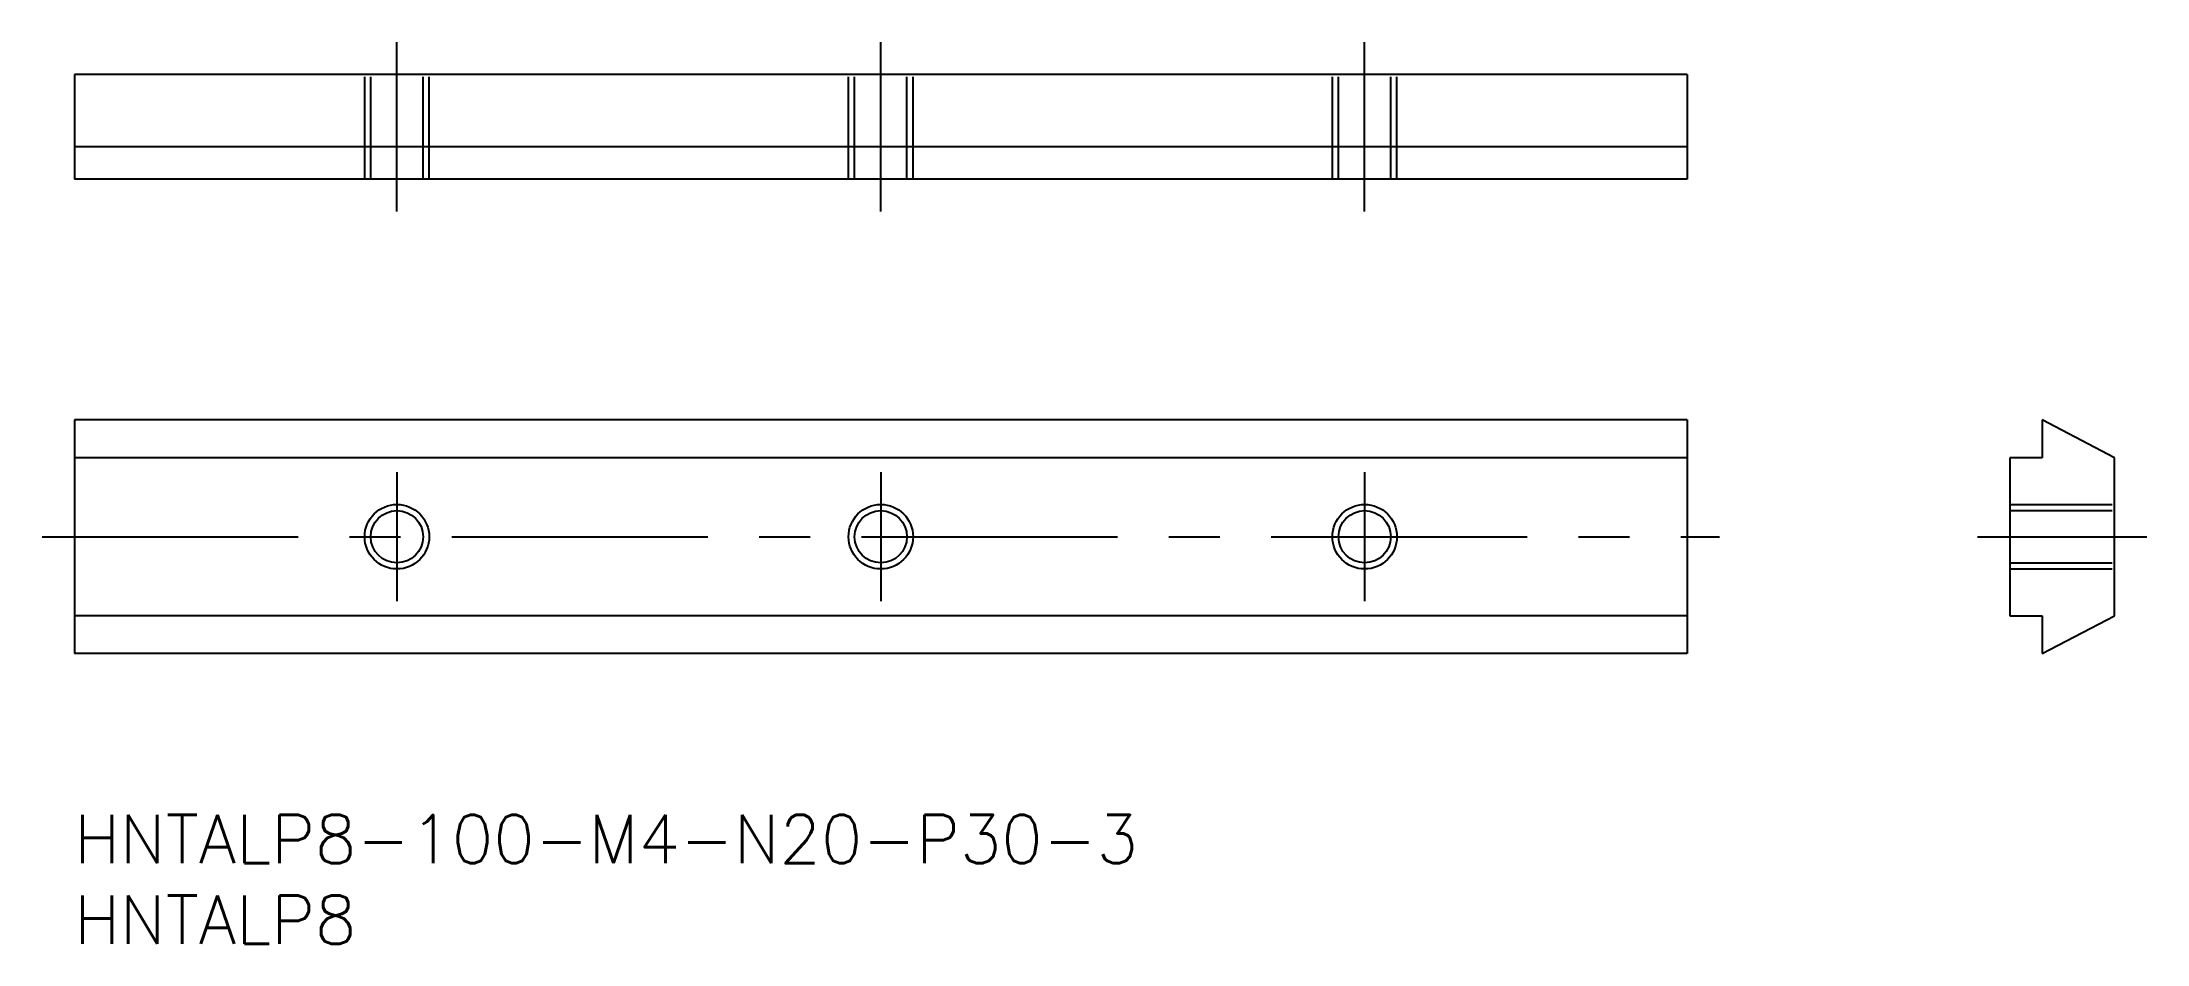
# Model space of a CAD drawing. Extents: x -2 to 129, y -8 to 48.
import ezdxf

# ---------------------------------------------------------------- set-up
doc = ezdxf.new("R2010")
doc.units = 0
doc.header["$LTSCALE"] = 0.5
doc.linetypes.add('CENTER', pattern=[50.8, 31.75, -6.35, 6.35, -6.35])
doc.linetypes.add('DASHED', pattern=[19.05, 12.7, -6.35])
for name, color, linetype in [('MSM_CENTER', 1, 'CENTER'), ('MSM_CONTINUOUS', 7, 'CONTINUOUS'), ('MSM_DASHED', 4, 'DASHED'), ('MSM_NARROW', 5, 'CONTINUOUS'), ('MSM_PART_NUMBER', 7, 'CONTINUOUS')]:
    doc.layers.add(name, color=color, linetype=linetype)
doc.styles.get("Standard").update_dxf_attribs({"font": 'txt.shx', "height": 3, "bigfont": 'bigfont.shx'})

# ---------------------------------------------------------------- blocks, each defined once
blk = doc.blocks.new('*U21')
at = {"layer": 'MSM_PART_NUMBER'}
blk.add_text('HNTALP8-100-M4-N20-P30-3', height=3, dxfattribs=at).set_placement((0, -3))
blk = doc.blocks.new('*U22')
at = {"layer": 'MSM_PART_NUMBER'}
blk.add_text('HNTALP8', height=3, dxfattribs=at).set_placement((0, -8))

msp = doc.modelspace()

# ---------------------------------------------------------------- linework, layer by layer
at = {"layer": 'MSM_CENTER'}
for p, q in [((20, 37.42), (20, 47.92)), ((50, 37.42), (50, 47.92)), ((80, 37.42), (80, 47.92)), ((20, 21.25), (20, 13.25)), ((50, 21.25), (50, 13.25)), ((80, 21.25), (80, 13.25)), ((-2, 17.25), (102, 17.25)), ((118, 17.25), (128.5, 17.25))]:
    msp.add_line(p, q, dxfattribs=at)
at = {"layer": 'MSM_CONTINUOUS'}
for p, q in [((100, 45.92), (0, 45.92)), ((0, 45.92), (0, 39.42)), ((100, 45.92), (100, 39.42)), ((100, 41.42), (0, 41.42)), ((100, 39.42), (0, 39.42)), ((0, 24.5), (0, 10)), ((100, 24.5), (0, 24.5)), ((100, 24.5), (100, 10)), ((126.5, 22.15), (122, 24.5)), ((122, 24.5), (122, 22.15)), ((100, 22.15), (0, 22.15)), ((122, 22.15), (120, 22.15)), ((120, 22.15), (120, 12.35)), ((126.5, 12.35), (126.5, 22.15)), ((100, 12.35), (0, 12.35)), ((120, 12.35), (122, 12.35)), ((122, 12.35), (122, 10)), ((122, 10), (126.5, 12.35)), ((100, 10), (0, 10))]:
    msp.add_line(p, q, dxfattribs=at)
for centre in [(20, 17.25), (50, 17.25), (80, 17.25)]:
    msp.add_circle(centre, 1.62, dxfattribs=at)
at = {"layer": 'MSM_DASHED'}
for p, q in [((18, 39.42), (18, 45.92)), ((18.38, 39.42), (18.38, 45.92)), ((21.62, 39.42), (21.62, 45.92)), ((22, 39.42), (22, 45.92)), ((48, 39.42), (48, 45.92)), ((48.38, 39.42), (48.38, 45.92)), ((51.62, 39.42), (51.62, 45.92)), ((52, 39.42), (52, 45.92)), ((78, 39.42), (78, 45.92)), ((78.38, 39.42), (78.38, 45.92)), ((81.62, 39.42), (81.62, 45.92)), ((82, 39.42), (82, 45.92)), ((120, 19.25), (126.5, 19.25)), ((120, 18.87), (126.5, 18.87)), ((120, 15.63), (126.5, 15.63)), ((120, 15.25), (126.5, 15.25))]:
    msp.add_line(p, q, dxfattribs=at)
at = {"layer": 'MSM_NARROW'}
for centre in [(20, 17.25), (50, 17.25), (80, 17.25)]:
    msp.add_circle(centre, 2, dxfattribs=at)

# ---------------------------------------------------------------- block references
at = {"layer": 'MSM_CONTINUOUS'}
for name in ['*U21', '*U22']:
    msp.add_blockref(name, (0, 0), dxfattribs=at)

doc.saveas('drawing.dxf')
